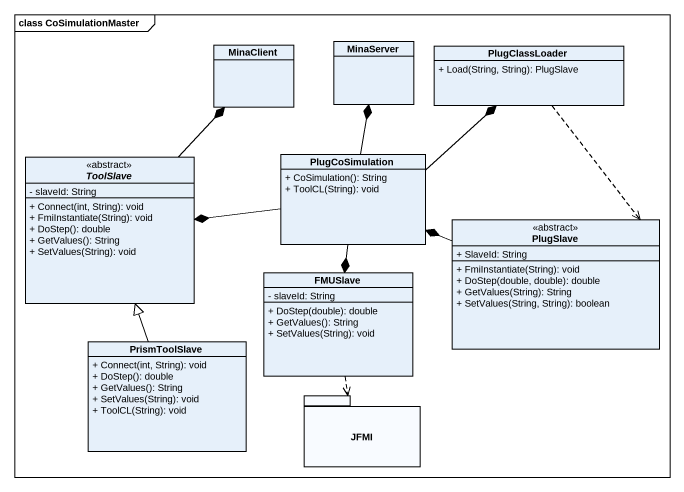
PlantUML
@startuml
mainframe class CoSimulationMaster
hide circle
hide empty members
skinparam classAttributeIconSize 0
class MinaClient
class MinaServer
class PlugClassLoader {
  + Load(String, String): PlugSlave
}
abstract class ToolSlave <<abstract>> {
  - slaveId: String
  + Connect(int, String): void
  + FmiInstantiate(String): void
  + DoStep(): double
  + GetValues(): String
  + SetValues(String): void
}
class PlugCoSimulation {
  + CoSimulation(): String
  + ToolCL(String): void
}
class PlugSlave <<abstract>> {
  + SlaveId: String
  + FmiInstantiate(String): void
  + DoStep(double, double): double
  + GetValues(String): String
  + SetValues(String, String): boolean
}
class FMUSlave {
  - slaveId: String
  + DoStep(double): double
  + GetValues(): String
  + SetValues(String): void
}
class PrismToolSlave {
  + Connect(int, String): void
  + DoStep(): double
  + GetValues(): String
  + SetValues(String): void
  + ToolCL(String): void
}
package JFMI {
}
PlugClassLoader ..> PlugSlave
ToolSlave -up-* MinaClient
PlugCoSimulation -up-* MinaServer
PlugCoSimulation -up-* PlugClassLoader
PlugCoSimulation -left-* ToolSlave
PlugCoSimulation --* FMUSlave
PlugSlave -left-* PlugCoSimulation
FMUSlave ..> JFMI
PrismToolSlave -up-|> ToolSlave
@enduml
